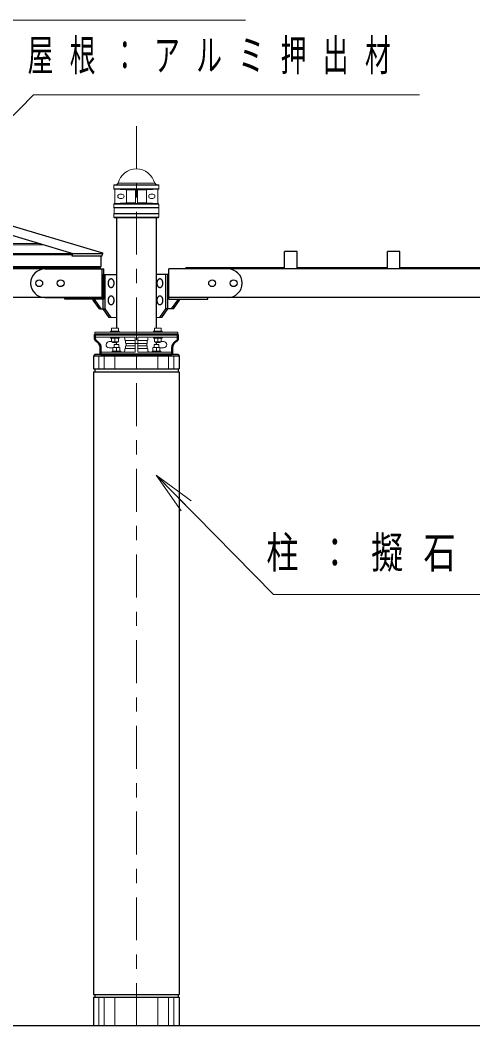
# Model space of a CAD drawing. Units: millimetres on the paper, scale 1:50. Extents: x -365 to 10, y -38 to 257.
# Drawn here: x -203 to -171.3, y 68.4 to 138.8 of the extents above; entities that cross this region are included whole.
import ezdxf

# ---------------------------------------------------------------- set-up
doc = ezdxf.new("R2010")
doc.units = ezdxf.units.MM
doc.linetypes.add('USER2', pattern=[6, 3, -1, 1, -1])
doc.layers.add('LY_1', color=7, linetype='Continuous', lineweight=25)
doc.styles.add('ＭＳ ゴシック', font='')
doc.styles.get('ＭＳ ゴシック').set_extended_font_data('MS Gothic')

msp = doc.modelspace()

# ---------------------------------------------------------------- linework, layer by layer
at = {"layer": 'LY_1', "linetype": 'USER2', "lineweight": 13}
msp.add_line((-194.891, 68.42), (-194.891, 131.644), dxfattribs=at)
at = {"layer": 'LY_1', "color": 131}
for p, q in [((-226.785, 130.746), (-199.33, 122.509)), ((-224.62, 130.746), (-197.267, 122.54)), ((-199.392, 122.301), (-199.33, 122.509)), ((-197.305, 122.301), (-199.392, 122.301)), ((-197.305, 122.301), (-197.245, 122.5)), ((-227.291, 121.484), (-197.391, 121.484)), ((-197.371, 121.42), (-227.291, 121.42)), ((-198.327, 121.589), (-198.327, 121.54)), ((-197.471, 121.42), (-198.311, 121.42)), ((-198.271, 121.42), (-197.391, 121.42)), ((-197.391, 121.42), (-197.391, 121.484)), ((-197.291, 119.5), (-197.291, 121.34)), ((-197.291, 119.42), (-197.291, 121.02)), ((-197.371, 119.42), (-227.291, 119.42)), ((-197.906, 119.42), (-197.291, 119.42))]:
    msp.add_line(p, q, dxfattribs=at)
at = {"layer": 'LY_1', "lineweight": 13}
for p, q in [((-196.471, 127.282), (-196.451, 127.302)), ((-196.471, 127.282), (-196.471, 127.022)), ((-196.471, 127.282), (-193.311, 127.282)), ((-196.471, 127.022), (-193.311, 127.022)), ((-196.471, 127.022), (-196.451, 127.002)), ((-196.451, 127.302), (-193.331, 127.302)), ((-196.451, 127.002), (-195.629, 126.966)), ((-196.451, 127.002), (-193.331, 127.002)), ((-196.391, 126.997), (-196.391, 126.006)), ((-196.289, 127.302), (-196.171, 127.42)), ((-196.171, 127.42), (-193.611, 127.42)), ((-195.591, 126.964), (-194.961, 126.964)), ((-195.591, 126.926), (-195.591, 126.076)), ((-194.961, 126.962), (-194.961, 126.042)), ((-194.191, 126.964), (-194.821, 126.964)), ((-194.821, 126.962), (-194.821, 126.042)), ((-194.191, 126.926), (-194.191, 126.076)), ((-193.331, 127.002), (-194.153, 126.966)), ((-193.493, 127.302), (-193.611, 127.42)), ((-193.391, 126.997), (-193.391, 126.006)), ((-193.331, 127.302), (-193.311, 127.282)), ((-193.331, 127.002), (-193.311, 127.022)), ((-193.311, 127.282), (-193.311, 127.022)), ((-196.041, 126.652), (-195.901, 126.652)), ((-196.041, 126.352), (-195.901, 126.352)), ((-193.741, 126.652), (-193.881, 126.652)), ((-193.741, 126.352), (-193.881, 126.352)), ((-196.431, 126.002), (-196.471, 125.962)), ((-196.471, 125.962), (-193.311, 125.962)), ((-196.471, 125.962), (-196.471, 125.722)), ((-196.471, 125.722), (-193.311, 125.722)), ((-196.471, 125.722), (-196.451, 125.702)), ((-196.451, 125.702), (-193.331, 125.702)), ((-196.451, 125.702), (-196.451, 125.302)), ((-196.431, 126.002), (-195.629, 126.037)), ((-196.431, 126.002), (-193.351, 126.002)), ((-195.591, 126.038), (-194.961, 126.038)), ((-194.191, 126.038), (-194.821, 126.038)), ((-193.351, 126.002), (-194.153, 126.037)), ((-193.351, 126.002), (-193.311, 125.962)), ((-193.311, 125.722), (-193.331, 125.702)), ((-193.331, 125.702), (-193.331, 125.302)), ((-193.311, 125.962), (-193.311, 125.722)), ((-196.451, 125.302), (-196.471, 125.282)), ((-196.471, 125.282), (-193.311, 125.282)), ((-196.471, 125.282), (-196.471, 125.042)), ((-196.471, 125.042), (-193.311, 125.042)), ((-196.471, 125.042), (-196.431, 125.002)), ((-196.451, 125.302), (-193.331, 125.302)), ((-196.431, 125.002), (-193.351, 125.002)), ((-193.311, 125.042), (-193.351, 125.002)), ((-193.331, 125.302), (-193.311, 125.282)), ((-193.311, 125.282), (-193.311, 125.042)), ((-196.788, 118.02), (-196.289, 118.02)), ((-197.791, 117), (-197.791, 116.819)), ((-191.991, 117), (-197.791, 117)), ((-196.091, 117.064), (-196.691, 117.064)), ((-196.691, 117.064), (-196.691, 117)), ((-196.631, 117.264), (-196.631, 117.064)), ((-196.151, 117.264), (-196.631, 117.264)), ((-196.151, 117.264), (-196.151, 117.064)), ((-196.091, 117.064), (-196.091, 117)), ((-193.091, 117.064), (-193.691, 117.064)), ((-193.691, 117.064), (-193.691, 117)), ((-193.151, 117.264), (-193.631, 117.264)), ((-193.631, 117.264), (-193.631, 117.064)), ((-193.151, 117.264), (-193.151, 117.064)), ((-193.091, 117.064), (-193.091, 117)), ((-191.991, 117), (-191.991, 116.819)), ((-197.791, 116.639), (-194.981, 116.639)), ((-196.791, 116.339), (-196.631, 116.339)), ((-196.691, 116.575), (-196.691, 116.639)), ((-196.691, 116.575), (-196.091, 116.575)), ((-196.631, 116.315), (-196.631, 116.575)), ((-196.631, 116.315), (-196.151, 116.315)), ((-196.551, 116.263), (-196.551, 116.315)), ((-196.551, 116.263), (-196.231, 116.263)), ((-196.391, 116.315), (-196.391, 116.575)), ((-196.231, 116.263), (-196.231, 116.315)), ((-196.151, 116.315), (-196.151, 116.575)), ((-196.091, 116.575), (-196.091, 116.639)), ((-195.691, 116.539), (-195.691, 116.419)), ((-195.651, 116.399), (-195.691, 116.419)), ((-194.981, 116.399), (-195.651, 116.399)), ((-195.651, 116.399), (-195.651, 116.219)), ((-195.611, 116.199), (-195.651, 116.219)), ((-194.981, 116.199), (-195.611, 116.199)), ((-195.611, 116.199), (-195.611, 116.039)), ((-194.981, 116.639), (-194.981, 115.599)), ((-194.841, 116.199), (-194.941, 116.199)), ((-194.801, 116.639), (-194.801, 115.599)), ((-191.991, 116.639), (-194.801, 116.639)), ((-194.801, 116.399), (-194.131, 116.399)), ((-194.801, 116.199), (-194.171, 116.199)), ((-194.171, 116.199), (-194.131, 116.219)), ((-194.171, 116.199), (-194.171, 116.039)), ((-194.131, 116.399), (-194.091, 116.419)), ((-194.131, 116.399), (-194.131, 116.219)), ((-194.091, 116.539), (-194.091, 116.419)), ((-193.691, 116.575), (-193.691, 116.639)), ((-193.091, 116.575), (-193.691, 116.575)), ((-193.631, 116.315), (-193.631, 116.575)), ((-193.151, 116.315), (-193.631, 116.315)), ((-193.551, 116.263), (-193.551, 116.315)), ((-193.231, 116.263), (-193.551, 116.263)), ((-193.391, 116.315), (-193.391, 116.575)), ((-193.231, 116.263), (-193.231, 116.315)), ((-193.151, 116.315), (-193.151, 116.575)), ((-192.991, 116.339), (-193.151, 116.339)), ((-193.091, 116.575), (-193.091, 116.639)), ((-197.391, 115.599), (-194.981, 115.599)), ((-196.791, 115.899), (-196.531, 115.899)), ((-196.591, 115.663), (-195.991, 115.663)), ((-196.591, 115.663), (-196.591, 115.599)), ((-196.531, 115.923), (-196.051, 115.923)), ((-196.531, 115.923), (-196.531, 115.663)), ((-196.131, 116.119), (-196.451, 116.119)), ((-196.451, 116.119), (-196.451, 115.923)), ((-196.291, 115.923), (-196.291, 115.663)), ((-196.131, 116.119), (-196.131, 115.923)), ((-196.051, 115.923), (-196.051, 115.663)), ((-195.991, 115.663), (-195.991, 115.599)), ((-195.691, 115.819), (-195.651, 115.839)), ((-195.691, 115.819), (-195.691, 115.699)), ((-195.651, 116.019), (-195.611, 116.039)), ((-195.651, 116.019), (-195.651, 115.839)), ((-194.981, 115.839), (-195.651, 115.839)), ((-194.981, 116.039), (-195.611, 116.039)), ((-194.801, 116.039), (-194.171, 116.039)), ((-194.801, 115.839), (-194.131, 115.839)), ((-192.391, 115.599), (-194.801, 115.599)), ((-194.131, 116.019), (-194.171, 116.039)), ((-194.131, 116.019), (-194.131, 115.839)), ((-194.091, 115.819), (-194.131, 115.839)), ((-194.091, 115.819), (-194.091, 115.699)), ((-193.791, 115.663), (-193.791, 115.599)), ((-193.791, 115.663), (-193.191, 115.663)), ((-193.251, 115.923), (-193.731, 115.923)), ((-193.731, 115.923), (-193.731, 115.663)), ((-193.651, 116.119), (-193.651, 115.923)), ((-193.331, 116.119), (-193.651, 116.119)), ((-193.491, 115.923), (-193.491, 115.663)), ((-193.331, 116.119), (-193.331, 115.923)), ((-193.251, 115.923), (-193.251, 115.663)), ((-192.991, 115.899), (-193.251, 115.899)), ((-193.191, 115.663), (-193.191, 115.599)), ((-197.516, 115.32), (-197.516, 114.419)), ((-197.141, 115.32), (-197.141, 114.419)), ((-196.391, 115.32), (-196.391, 114.419)), ((-194.891, 115.32), (-194.891, 114.419)), ((-193.391, 115.32), (-193.391, 114.419)), ((-192.641, 115.32), (-192.641, 114.419)), ((-192.266, 115.32), (-192.266, 114.419)), ((-191.763, 104.483), (-193.51, 106.972)), ((-193.51, 106.972), (-191.05, 105.184)), ((-193.51, 106.972), (-191.406, 104.833)), ((-197.516, 70.42), (-197.516, 68.42)), ((-197.141, 70.42), (-197.141, 68.42)), ((-196.391, 70.42), (-196.391, 68.42)), ((-194.891, 70.42), (-194.891, 68.42)), ((-193.391, 70.42), (-193.391, 68.42)), ((-192.641, 70.42), (-192.641, 68.42)), ((-192.266, 70.42), (-192.266, 68.42))]:
    msp.add_line(p, q, dxfattribs=at)
at = {"layer": 'LY_1'}
for p, q in [((-196.289, 125.002), (-196.289, 117.264)), ((-193.493, 117.264), (-193.493, 125.002)), ((-183.651, 122.65), (-184.531, 122.65)), ((-184.531, 121.42), (-184.531, 122.65)), ((-183.651, 121.42), (-183.651, 122.65)), ((-176.451, 122.65), (-177.331, 122.65)), ((-177.331, 121.42), (-177.331, 122.65)), ((-176.451, 121.42), (-176.451, 122.65)), ((-197.351, 121.589), (-197.351, 122.301)), ((-227.291, 121.589), (-197.351, 121.589)), ((-184.531, 121.5), (-191.431, 121.5)), ((-191.431, 121.42), (-191.431, 121.5)), ((-162.491, 121.42), (-188.491, 121.42)), ((-177.331, 121.5), (-183.651, 121.5)), ((-170.131, 121.5), (-176.451, 121.5)), ((-197.213, 118.62), (-197.213, 121.02)), ((-197.086, 118.62), (-197.086, 121.02)), ((-197.906, 119.22), (-197.906, 119.42)), ((-197.481, 118.62), (-197.906, 119.22)), ((-197.906, 119.22), (-197.779, 119.22)), ((-197.779, 119.22), (-197.779, 119.42)), ((-197.354, 118.62), (-197.779, 119.22)), ((-162.491, 119.42), (-188.491, 119.42)), ((-197.481, 118.62), (-197.086, 118.62)), ((-196.788, 118.02), (-197.213, 118.62)), ((-196.661, 118.02), (-197.086, 118.62)), ((-124.173, 68.42), (-227.291, 68.42))]:
    msp.add_line(p, q, dxfattribs=at)
at = {"layer": 'LY_1', "color": 12, "lineweight": 13}
for p, q in [((-201.629, 123.199), (-227.291, 123.199)), ((-201.314, 123.105), (-227.291, 123.105))]:
    msp.add_line(p, q, dxfattribs=at)
at = {"layer": 'LY_1', "color": 4}
for p, q in [((-227.291, 122.509), (-197.291, 122.509)), ((-197.806, 115.42), (-197.891, 115.32)), ((-191.891, 115.32), (-197.891, 115.32)), ((-197.891, 115.319), (-197.891, 114.419)), ((-191.977, 115.419), (-197.805, 115.419)), ((-191.976, 115.421), (-191.89, 115.321)), ((-191.891, 115.319), (-191.891, 114.419)), ((-197.891, 114.419), (-191.891, 114.419)), ((-197.891, 114.219), (-197.891, 70.62)), ((-197.891, 114.219), (-191.891, 114.219)), ((-197.805, 114.419), (-197.805, 114.219)), ((-191.976, 114.419), (-191.976, 114.219)), ((-191.891, 114.219), (-191.891, 70.62)), ((-197.891, 70.62), (-191.891, 70.62)), ((-197.891, 70.42), (-197.891, 68.42)), ((-197.891, 70.42), (-191.891, 70.42)), ((-197.805, 70.62), (-197.805, 70.42)), ((-191.976, 70.62), (-191.976, 70.42)), ((-191.891, 70.42), (-191.891, 68.42))]:
    msp.add_line(p, q, dxfattribs=at)
at = {"layer": 'LY_1', "color": 4, "lineweight": 13}
msp.add_line((-199.358, 122.415), (-227.291, 122.415), dxfattribs=at)
at = {"layer": 'LY_1', "color": 40}
for p, q in [((-201.291, 121.42), (-197.171, 121.42)), ((-197.171, 119.3), (-197.171, 121.42)), ((-192.611, 119.3), (-192.611, 121.42)), ((-188.491, 121.42), (-192.611, 121.42)), ((-192.611, 121.02), (-193.493, 121.02)), ((-192.823, 118.62), (-192.823, 121.02)), ((-192.696, 118.62), (-192.696, 121.02)), ((-201.291, 119.42), (-197.171, 119.42)), ((-199.891, 119.3), (-199.891, 119.42)), ((-197.171, 119.3), (-199.891, 119.3)), ((-188.491, 119.42), (-192.611, 119.42)), ((-192.611, 119.3), (-189.891, 119.3)), ((-192.428, 118.62), (-192.003, 119.22)), ((-192.3, 118.62), (-191.876, 119.22)), ((-192.003, 119.22), (-192.003, 119.3)), ((-191.876, 119.22), (-192.003, 119.22)), ((-191.876, 119.22), (-191.876, 119.3)), ((-189.891, 119.3), (-189.891, 119.42)), ((-193.248, 118.02), (-192.823, 118.62)), ((-193.12, 118.02), (-192.696, 118.62)), ((-192.3, 118.62), (-192.823, 118.62))]:
    msp.add_line(p, q, dxfattribs=at)
at = {"layer": 'LY_1', "color": 2}
msp.add_line((-197.291, 121.02), (-196.289, 121.02), dxfattribs=at)
at = {"layer": 'LY_1', "color": 40, "lineweight": 13}
msp.add_line((-193.12, 118.02), (-193.493, 118.02), dxfattribs=at)
at = {"layer": 'LY_1', "color": 140, "lineweight": 50}
for p, q in [((-197.791, 116.819), (-197.791, 116.536)), ((-197.791, 116.819), (-191.991, 116.819)), ((-191.991, 116.819), (-191.991, 116.536)), ((-197.391, 115.879), (-197.391, 115.419)), ((-192.391, 115.879), (-192.391, 115.419)), ((-197.391, 115.419), (-192.391, 115.419))]:
    msp.add_line(p, q, dxfattribs=at)
at = {"layer": 'LY_1', "lineweight": 13}
for points in [[(-216.317, 128.059), (-205.537, 138.839), (-187.252, 138.839)], [(-209.904, 125.62), (-202.088, 133.612), (-175.088, 133.612)], [(-193.51, 106.972), (-185.295, 98.62), (-158.295, 98.62)]]:
    msp.add_lwpolyline(points, dxfattribs=at)
at = {"layer": 'LY_1'}
for points in [[(-196.661, 120.72), (-196.68, 120.718), (-196.698, 120.715), (-196.716, 120.709), (-196.734, 120.701), (-196.751, 120.691), (-196.767, 120.679), (-196.783, 120.665), (-196.798, 120.649), (-196.811, 120.632), (-196.824, 120.612), (-196.835, 120.592), (-196.845, 120.57), (-196.854, 120.546), (-196.861, 120.522), (-196.866, 120.497), (-196.87, 120.472), (-196.873, 120.446), (-196.873, 120.42), (-196.873, 120.393), (-196.87, 120.367), (-196.866, 120.342), (-196.861, 120.317), (-196.854, 120.293), (-196.845, 120.27), (-196.835, 120.247), (-196.824, 120.227), (-196.811, 120.207), (-196.798, 120.19), (-196.783, 120.174), (-196.767, 120.16), (-196.751, 120.148), (-196.734, 120.138), (-196.716, 120.13), (-196.698, 120.124), (-196.68, 120.121), (-196.661, 120.12), (-196.643, 120.121), (-196.624, 120.124), (-196.606, 120.13), (-196.589, 120.138), (-196.572, 120.148), (-196.555, 120.16), (-196.54, 120.174), (-196.525, 120.19), (-196.511, 120.207), (-196.499, 120.227), (-196.488, 120.247), (-196.478, 120.27), (-196.469, 120.293), (-196.462, 120.317), (-196.456, 120.342), (-196.452, 120.367), (-196.45, 120.393), (-196.449, 120.42), (-196.45, 120.446), (-196.452, 120.472), (-196.456, 120.497), (-196.462, 120.522), (-196.469, 120.546), (-196.478, 120.57), (-196.488, 120.592), (-196.499, 120.612), (-196.511, 120.632), (-196.525, 120.649), (-196.54, 120.665), (-196.555, 120.679), (-196.572, 120.691), (-196.589, 120.701), (-196.606, 120.709), (-196.624, 120.715), (-196.643, 120.718)], [(-196.661, 119.52), (-196.68, 119.518), (-196.698, 119.515), (-196.716, 119.509), (-196.734, 119.501), (-196.751, 119.491), (-196.767, 119.479), (-196.783, 119.465), (-196.798, 119.449), (-196.811, 119.432), (-196.824, 119.412), (-196.835, 119.392), (-196.845, 119.37), (-196.854, 119.346), (-196.861, 119.322), (-196.866, 119.297), (-196.87, 119.272), (-196.873, 119.246), (-196.873, 119.22), (-196.873, 119.193), (-196.87, 119.167), (-196.866, 119.142), (-196.861, 119.117), (-196.854, 119.093), (-196.845, 119.07), (-196.835, 119.047), (-196.824, 119.027), (-196.811, 119.007), (-196.798, 118.99), (-196.783, 118.974), (-196.767, 118.96), (-196.751, 118.948), (-196.734, 118.938), (-196.716, 118.93), (-196.698, 118.924), (-196.68, 118.921), (-196.661, 118.92), (-196.643, 118.921), (-196.624, 118.924), (-196.606, 118.93), (-196.589, 118.938), (-196.572, 118.948), (-196.555, 118.96), (-196.54, 118.974), (-196.525, 118.99), (-196.511, 119.007), (-196.499, 119.027), (-196.488, 119.047), (-196.478, 119.07), (-196.469, 119.093), (-196.462, 119.117), (-196.456, 119.142), (-196.452, 119.167), (-196.45, 119.193), (-196.449, 119.22), (-196.45, 119.246), (-196.452, 119.272), (-196.456, 119.297), (-196.462, 119.322), (-196.469, 119.346), (-196.478, 119.37), (-196.488, 119.392), (-196.499, 119.412), (-196.511, 119.432), (-196.525, 119.449), (-196.54, 119.465), (-196.555, 119.479), (-196.572, 119.491), (-196.589, 119.501), (-196.606, 119.509), (-196.624, 119.515), (-196.643, 119.518)]]:
    msp.add_lwpolyline(points, close=True, dxfattribs=at)
at = {"layer": 'LY_1', "color": 40}
for points in [[(-193.248, 120.72), (-193.266, 120.718), (-193.284, 120.715), (-193.302, 120.709), (-193.32, 120.701), (-193.337, 120.691), (-193.354, 120.679), (-193.369, 120.665), (-193.384, 120.649), (-193.398, 120.632), (-193.41, 120.612), (-193.421, 120.592), (-193.431, 120.57), (-193.44, 120.546), (-193.447, 120.522), (-193.452, 120.497), (-193.456, 120.472), (-193.459, 120.446), (-193.46, 120.42), (-193.459, 120.393), (-193.456, 120.367), (-193.452, 120.342), (-193.447, 120.317), (-193.44, 120.293), (-193.431, 120.27), (-193.421, 120.247), (-193.41, 120.227), (-193.398, 120.207), (-193.384, 120.19), (-193.369, 120.174), (-193.354, 120.16), (-193.337, 120.148), (-193.32, 120.138), (-193.302, 120.13), (-193.284, 120.124), (-193.266, 120.121), (-193.248, 120.12), (-193.229, 120.121), (-193.211, 120.124), (-193.193, 120.13), (-193.175, 120.138), (-193.158, 120.148), (-193.141, 120.16), (-193.126, 120.174), (-193.111, 120.19), (-193.098, 120.207), (-193.085, 120.227), (-193.074, 120.247), (-193.064, 120.27), (-193.055, 120.293), (-193.048, 120.317), (-193.043, 120.342), (-193.039, 120.367), (-193.036, 120.393), (-193.035, 120.42), (-193.036, 120.446), (-193.039, 120.472), (-193.043, 120.497), (-193.048, 120.522), (-193.055, 120.546), (-193.064, 120.57), (-193.074, 120.592), (-193.085, 120.612), (-193.098, 120.632), (-193.111, 120.649), (-193.126, 120.665), (-193.141, 120.679), (-193.158, 120.691), (-193.175, 120.701), (-193.193, 120.709), (-193.211, 120.715), (-193.229, 120.718)], [(-193.248, 119.52), (-193.266, 119.518), (-193.284, 119.515), (-193.302, 119.509), (-193.32, 119.501), (-193.337, 119.491), (-193.354, 119.479), (-193.369, 119.465), (-193.384, 119.449), (-193.398, 119.432), (-193.41, 119.412), (-193.421, 119.392), (-193.431, 119.37), (-193.44, 119.346), (-193.447, 119.322), (-193.452, 119.297), (-193.456, 119.272), (-193.459, 119.246), (-193.46, 119.22), (-193.459, 119.193), (-193.456, 119.167), (-193.452, 119.142), (-193.447, 119.117), (-193.44, 119.093), (-193.431, 119.07), (-193.421, 119.047), (-193.41, 119.027), (-193.398, 119.007), (-193.384, 118.99), (-193.369, 118.974), (-193.354, 118.96), (-193.337, 118.948), (-193.32, 118.938), (-193.302, 118.93), (-193.284, 118.924), (-193.266, 118.921), (-193.248, 118.92), (-193.229, 118.921), (-193.211, 118.924), (-193.193, 118.93), (-193.175, 118.938), (-193.158, 118.948), (-193.141, 118.96), (-193.126, 118.974), (-193.111, 118.99), (-193.098, 119.007), (-193.085, 119.027), (-193.074, 119.047), (-193.064, 119.07), (-193.055, 119.093), (-193.048, 119.117), (-193.043, 119.142), (-193.039, 119.167), (-193.036, 119.193), (-193.035, 119.22), (-193.036, 119.246), (-193.039, 119.272), (-193.043, 119.297), (-193.048, 119.322), (-193.055, 119.346), (-193.064, 119.37), (-193.074, 119.392), (-193.085, 119.412), (-193.098, 119.432), (-193.111, 119.449), (-193.126, 119.465), (-193.141, 119.479), (-193.158, 119.491), (-193.175, 119.501), (-193.193, 119.509), (-193.211, 119.515), (-193.229, 119.518)]]:
    msp.add_lwpolyline(points, close=True, dxfattribs=at)
for centre in [(-201.691, 120.42), (-200.191, 120.42), (-189.591, 120.42), (-188.091, 120.42)]:
    msp.add_circle(centre, 0.24, dxfattribs=at)
at = {"layer": 'LY_1', "lineweight": 13}
for centre, radius, start, end in [((-194.891, 127.1), 1.319, 14.00253, 165.99746), ((-195.631, 126.926), 0.04, 0, 87.5), ((-195.001, 126.962), 0.04, 0, 90), ((-194.781, 126.962), 0.04, 90, 180), ((-194.151, 126.926), 0.04, 92.5, 180), ((-196.041, 126.502), 0.15, 90, 270), ((-195.901, 126.502), 0.15, 270, 90), ((-195.631, 126.076), 0.04, 272.5, 0), ((-194.151, 126.076), 0.04, 180, 267.5), ((-193.881, 126.502), 0.15, 90, 270), ((-193.741, 126.502), 0.15, 270, 90), ((-195.001, 126.042), 0.04, 270, 0), ((-194.781, 126.042), 0.04, 180, 270), ((-196.791, 116.119), 0.22, 90.00001, 267.3386), ((-196.491, 116.119), 0.22, 0.00016, 40.88696), ((-195.791, 116.539), 0.1, 0, 90), ((-193.991, 116.539), 0.1, 89.99999, 180), ((-193.291, 116.119), 0.22, 139.11303, 179.99984), ((-192.991, 116.119), 0.22, 270, 90), ((-195.791, 115.699), 0.1, 270, 0), ((-193.991, 115.699), 0.1, 179.99999, 270)]:
    msp.add_arc(centre, radius, start, end, dxfattribs=at)
at = {"layer": 'LY_1', "color": 131}
for centre, radius, start, end in [((-197.276, 122.509), 0.032, 343.30076, 73.30076), ((-198.271, 121.54), 0.056, 180, 270), ((-197.371, 121.34), 0.08, 0, 90), ((-197.371, 119.5), 0.08, 270, 0)]:
    msp.add_arc(centre, radius, start, end, dxfattribs=at)
at = {"layer": 'LY_1', "color": 40}
for centre, start, end in [((-201.291, 120.42), 90, 270), ((-188.491, 120.42), 270, 90)]:
    msp.add_arc(centre, 1, start, end, dxfattribs=at)
at = {"layer": 'LY_1', "color": 140, "lineweight": 50}
for centre, radius, start, end in [((-197.591, 116.536), 0.2, 180, 242.74229), ((-197.929, 115.879), 0.538, 0, 62.74229), ((-191.853, 115.879), 0.538, 117.25771, 179.99999), ((-192.191, 116.536), 0.2, 297.25771, 0)]:
    msp.add_arc(centre, radius, start, end, dxfattribs=at)

# ---------------------------------------------------------------- texts
at = {"layer": 'LY_1', "char_height": 2.199, "attachment_point": 4, "style": 'ＭＳ ゴシック'}
for s, insert in [('\\T1.64;\\W0.6;屋根：アルミ押出材', (-202.505, 136.262)), ('\\T1.63;\\W0.75;柱：擬石\u3000φ３００', (-185.799, 101.27))]:
    msp.add_mtext(s, dxfattribs=dict(at, insert=insert))

doc.saveas('drawing.dxf')
